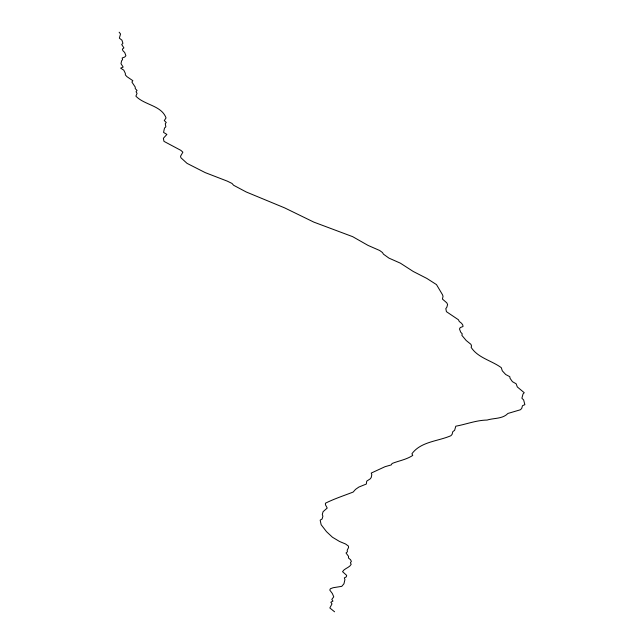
<?xml version="1.0" encoding="UTF-8"?>
<svg xmlns="http://www.w3.org/2000/svg" width="644" height="644" viewBox="0 0 644 644"><rect width="100%" height="100%" fill="white"/><g stroke="black" fill="none" stroke-linecap="round" stroke-linejoin="round"><path stroke-width="0.97" d="M334.582 611.8L329.849 607.968L331.99 603.871L330.823 602.221L332.964 601.085L331.797 599.435L333.761 596.827L332.344 593.518L329.776 590.081L330.38 588.753L333.117 587.731L341.779 586.346L343.944 583.778L344.934 579.56L344.323 577.918L346.311 576.847L346.681 575.39L342.536 571.663C344.596 568.193 349.217 567.903 351.189 564.353L350.417 562.776L351.374 561.423L350.569 559.749L348.412 557.921L348.589 556.424L346.021 552.987L347.414 551.803L347.197 550.242L348.573 547.529L348.388 546.056L345.611 544.019L339.517 541.467L332.417 537.209L326.476 531.63L321.147 524.723L320.165 520.151L322.121 518.975L322.902 516.158L322.29 514.516L323.071 511.698L327.216 508.052L325.437 504.759L325.413 503.23C334.252 498.786 343.904 495.663 353.178 492.048L355.496 489.416L358.845 487.065L366.339 484.03L366.726 481.14L370.268 478.822L371.234 477.47L371.813 474.612L371.242 473.074L385.015 466.699L391.311 464.888L392.075 463.495C399.006 460.726 406.356 459.647 412.74 455.421L411.935 453.746C420.991 441.478 437.856 441.398 450.905 435.714L452.072 434.402L452.853 431.585L454.6 430.377L455.791 426.191C466.304 424.291 476.23 420.234 487.097 420.057C494.069 417.892 502.513 419.107 507.939 413.448L520.344 409.785L521.696 408.505L522.485 405.688L524.86 404.682L523.653 399.972L521.89 398.209L523.049 393.935L524.248 392.711L517.317 386.955L516.134 383.776L512.407 381.659L510.032 378.261L509.815 376.692L505.693 374.502L502.296 370.823L501.306 367.684C491.557 360.495 477.929 357.919 471.126 347.341L471.537 345.981L470.925 344.339L466.192 340.507L461.861 335.315L462.239 333.858L460.677 332.135L459.486 328.955L460.251 327.571L462.988 326.54L462.811 325.067L461.603 323.32L459.253 321.461L458.448 319.778L446.413 311.656L445.817 308.581L446.815 307.325L447.596 304.507L446.783 302.833L442.444 299.074L443.032 296.216L442.452 294.67L436.487 284.6L426.843 278.433L413.215 271.454L400.399 263.179L388.96 258.123L383.438 254.155L382.472 252.537L379.686 250.5L368.054 245.412L352.679 236.67L313.829 222.116L284.648 207.883L246.201 191.968L233.603 185.263L232.001 183.443L227.292 181.141L205.195 172.608L187.05 163.367L180.916 157.756L180.537 156.242L182.872 152.185L180.916 150.39L163.962 141.358L163.367 138.283L166.885 134.435L163.544 132.39L164.502 128.076L165.862 126.796L165.267 123.72L166.265 122.465L164.276 120.573L166.039 117.933C161.491 105.375 144.473 105.157 135.876 96.165L137.051 93.412L136.045 91.698L137.043 90.45L135.248 88.59L135.232 87.061L131.891 82.046L132.849 80.701L126.932 76.652L125.371 74.929L125.355 73.4L123.769 70.148L120.629 68.135L123.173 67.073L121 63.708L121.579 60.85L122.585 59.594L122.167 57.992L124.743 57.026L125.902 55.714L124.719 52.534L122.956 50.771L122.344 49.137L123.898 47.889L121.724 44.533L122.924 43.309L121.933 40.169L119.349 38.165L120.541 33.979L119.14 32.2"/></g></svg>
